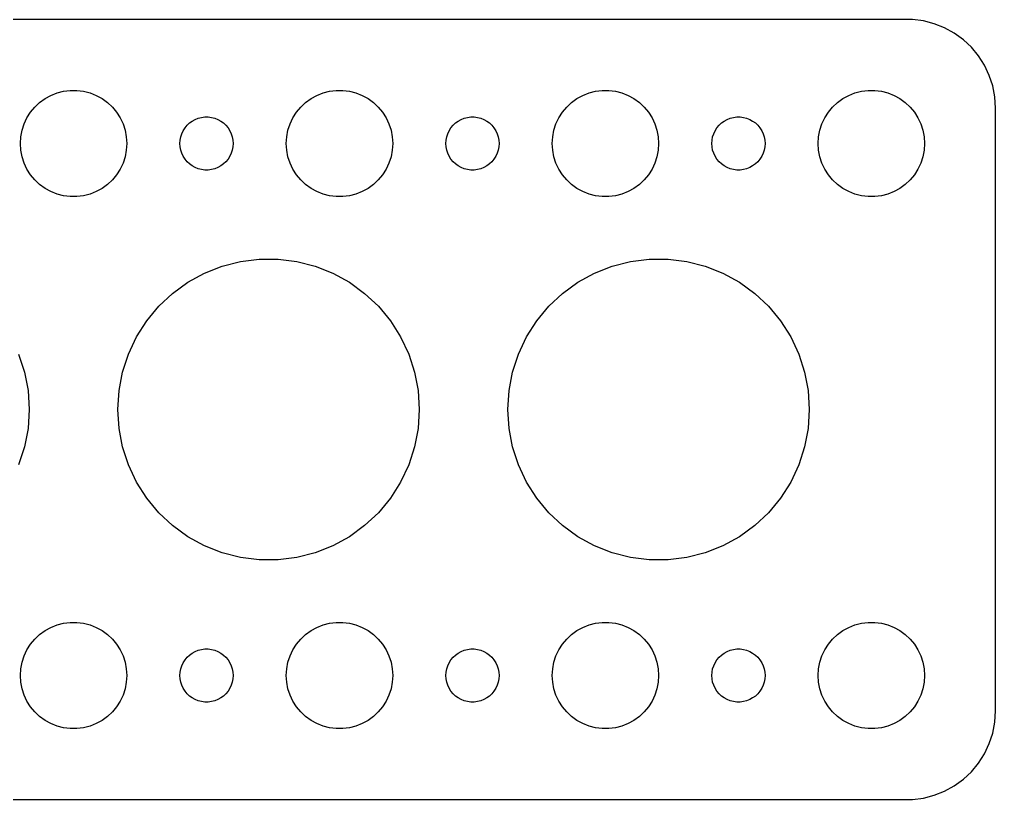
# Model space of a CAD drawing. Header units: metres. Extents: x -52 to 52, y 32 to 76.
# Drawn here: x -3 to 52, y 32 to 76 of the extents above; entities that cross this region are included whole.
import ezdxf

# ---------------------------------------------------------------- set-up
doc = ezdxf.new("R2010")
doc.units = ezdxf.units.M

msp = doc.modelspace()

# ---------------------------------------------------------------- linework, layer by layer
for p, q in [((47.3139, 75.9901), (-47.3139, 75.9901)), ((47.9369, 75.9114), (47.3139, 75.9901)), ((48.5451, 75.7553), (47.9369, 75.9114)), ((49.1289, 75.5241), (48.5451, 75.7553)), ((49.6791, 75.2216), (49.1289, 75.5241)), ((50.1871, 74.8526), (49.6791, 75.2216)), ((50.6448, 74.4227), (50.1871, 74.8526)), ((51.0451, 73.9389), (50.6448, 74.4227)), ((51.3815, 73.4088), (51.0451, 73.9389)), ((51.6489, 72.8406), (51.3815, 73.4088)), ((51.8429, 72.2434), (51.6489, 72.8406)), ((51.9606, 71.6267), (51.8429, 72.2434)), ((-1.60747, 71.533), (-1.27733, 71.7145)), ((-1.27733, 71.7145), (-0.92705, 71.8532)), ((-0.92705, 71.8532), (-0.56213, 71.9469)), ((-0.56213, 71.9469), (-0.18837, 71.9941)), ((-0.18837, 71.9941), (0.18837, 71.9941)), ((0.18837, 71.9941), (0.56213, 71.9469)), ((0.56213, 71.9469), (0.92705, 71.8532)), ((0.92705, 71.8532), (1.27733, 71.7145)), ((1.27733, 71.7145), (1.60747, 71.533)), ((13.3925, 71.533), (13.7227, 71.7145)), ((13.7227, 71.7145), (14.0729, 71.8532)), ((14.0729, 71.8532), (14.4379, 71.9469)), ((14.4379, 71.9469), (14.8116, 71.9941)), ((14.8116, 71.9941), (15.1884, 71.9941)), ((15.1884, 71.9941), (15.5621, 71.9469)), ((15.5621, 71.9469), (15.927, 71.8532)), ((15.927, 71.8532), (16.2773, 71.7145)), ((16.2773, 71.7145), (16.6075, 71.533)), ((28.3925, 71.533), (28.7227, 71.7145)), ((28.7227, 71.7145), (29.0729, 71.8532)), ((29.0729, 71.8532), (29.4379, 71.9469)), ((29.4379, 71.9469), (29.8116, 71.9941)), ((29.8116, 71.9941), (30.1884, 71.9941)), ((30.1884, 71.9941), (30.5621, 71.9469)), ((30.5621, 71.9469), (30.927, 71.8532)), ((30.927, 71.8532), (31.2773, 71.7145)), ((31.2773, 71.7145), (31.6075, 71.533)), ((43.3925, 71.533), (43.7227, 71.7145)), ((43.7227, 71.7145), (44.0729, 71.8532)), ((44.0729, 71.8532), (44.4379, 71.9469)), ((44.4379, 71.9469), (44.8116, 71.9941)), ((44.8116, 71.9941), (45.1884, 71.9941)), ((45.1884, 71.9941), (45.5621, 71.9469)), ((45.5621, 71.9469), (45.927, 71.8532)), ((45.927, 71.8532), (46.2773, 71.7145)), ((46.2773, 71.7145), (46.6075, 71.533)), ((52, 71), (51.9606, 71.6267)), ((-2.42705, 70.7634), (-2.1869, 71.0536)), ((-2.1869, 71.0536), (-1.91226, 71.3115)), ((-1.91226, 71.3115), (-1.60747, 71.533)), ((1.60747, 71.533), (1.91226, 71.3115)), ((1.91226, 71.3115), (2.1869, 71.0536)), ((2.1869, 71.0536), (2.42705, 70.7634)), ((12.5729, 70.7634), (12.8131, 71.0536)), ((12.8131, 71.0536), (13.0877, 71.3115)), ((13.0877, 71.3115), (13.3925, 71.533)), ((16.6075, 71.533), (16.9123, 71.3115)), ((16.9123, 71.3115), (17.1869, 71.0536)), ((17.1869, 71.0536), (17.427, 70.7634)), ((27.5729, 70.7634), (27.8131, 71.0536)), ((27.8131, 71.0536), (28.0877, 71.3115)), ((28.0877, 71.3115), (28.3925, 71.533)), ((31.6075, 71.533), (31.9123, 71.3115)), ((31.9123, 71.3115), (32.1869, 71.0536)), ((32.1869, 71.0536), (32.427, 70.7634)), ((42.5729, 70.7634), (42.8131, 71.0536)), ((42.8131, 71.0536), (43.0877, 71.3115)), ((43.0877, 71.3115), (43.3925, 71.533)), ((46.6075, 71.533), (46.9123, 71.3115)), ((46.9123, 71.3115), (47.1869, 71.0536)), ((47.1869, 71.0536), (47.427, 70.7634)), ((-2.62891, 70.4453), (-2.42705, 70.7634)), ((2.42705, 70.7634), (2.62891, 70.4453)), ((7.03647, 70.4266), (7.21892, 70.4734)), ((7.21892, 70.4734), (7.40581, 70.497)), ((7.40581, 70.497), (7.59418, 70.497)), ((7.59418, 70.497), (7.78107, 70.4734)), ((7.78107, 70.4734), (7.96352, 70.4266)), ((12.3711, 70.4453), (12.5729, 70.7634)), ((17.427, 70.7634), (17.6289, 70.4453)), ((22.0365, 70.4266), (22.2189, 70.4734)), ((22.2189, 70.4734), (22.4058, 70.497)), ((22.4058, 70.497), (22.5942, 70.497)), ((22.5942, 70.497), (22.7811, 70.4734)), ((22.7811, 70.4734), (22.9635, 70.4266)), ((27.3711, 70.4453), (27.5729, 70.7634)), ((32.427, 70.7634), (32.6289, 70.4453)), ((37.0365, 70.4266), (37.2189, 70.4734)), ((37.2189, 70.4734), (37.4058, 70.497)), ((37.4058, 70.497), (37.5942, 70.497)), ((37.5942, 70.497), (37.7811, 70.4734)), ((37.7811, 70.4734), (37.9635, 70.4266)), ((42.3711, 70.4453), (42.5729, 70.7634)), ((47.427, 70.7634), (47.6289, 70.4453)), ((52, 37), (52, 71)), ((-2.90575, 69.7461), (-2.78932, 70.1044)), ((-2.78932, 70.1044), (-2.62891, 70.4453)), ((2.62891, 70.4453), (2.78932, 70.1044)), ((2.78932, 70.1044), (2.90575, 69.7461)), ((6.28647, 69.8817), (6.40654, 70.0268)), ((6.40654, 70.0268), (6.54385, 70.1558)), ((6.54385, 70.1558), (6.69626, 70.2665)), ((6.69626, 70.2665), (6.86133, 70.3572)), ((6.86133, 70.3572), (7.03647, 70.4266)), ((7.96352, 70.4266), (8.13866, 70.3572)), ((8.13866, 70.3572), (8.30373, 70.2665)), ((8.30373, 70.2665), (8.45613, 70.1558)), ((8.45613, 70.1558), (8.59344, 70.0268)), ((8.59344, 70.0268), (8.71352, 69.8817)), ((12.0942, 69.7461), (12.2107, 70.1044)), ((12.2107, 70.1044), (12.3711, 70.4453)), ((17.6289, 70.4453), (17.7893, 70.1044)), ((17.7893, 70.1044), (17.9057, 69.7461)), ((21.2865, 69.8817), (21.4065, 70.0268)), ((21.4065, 70.0268), (21.5439, 70.1558)), ((21.5439, 70.1558), (21.6963, 70.2665)), ((21.6963, 70.2665), (21.8613, 70.3572)), ((21.8613, 70.3572), (22.0365, 70.4266)), ((22.9635, 70.4266), (23.1387, 70.3572)), ((23.1387, 70.3572), (23.3037, 70.2665)), ((23.3037, 70.2665), (23.4561, 70.1558)), ((23.4561, 70.1558), (23.5934, 70.0268)), ((23.5934, 70.0268), (23.7135, 69.8817)), ((27.0942, 69.7461), (27.2107, 70.1044)), ((27.2107, 70.1044), (27.3711, 70.4453)), ((32.6289, 70.4453), (32.7893, 70.1044)), ((32.7893, 70.1044), (32.9057, 69.7461)), ((36.2865, 69.8817), (36.4065, 70.0268)), ((36.4065, 70.0268), (36.5439, 70.1558)), ((36.5439, 70.1558), (36.6963, 70.2665)), ((36.6963, 70.2665), (36.8613, 70.3572)), ((36.8613, 70.3572), (37.0365, 70.4266)), ((37.9635, 70.4266), (38.1387, 70.3572)), ((38.1387, 70.3572), (38.3037, 70.2665)), ((38.3037, 70.2665), (38.4561, 70.1558)), ((38.4561, 70.1558), (38.5934, 70.0268)), ((38.5934, 70.0268), (38.7135, 69.8817)), ((42.0942, 69.7461), (42.2107, 70.1044)), ((42.2107, 70.1044), (42.3711, 70.4453)), ((47.6289, 70.4453), (47.7893, 70.1044)), ((47.7893, 70.1044), (47.9057, 69.7461)), ((-3, 69), (-2.97633, 69.376)), ((-2.97633, 69.376), (-2.90575, 69.7461)), ((2.90575, 69.7461), (2.97633, 69.376)), ((2.97633, 69.376), (3, 69)), ((6.01183, 69.188), (6.04712, 69.373)), ((6.04712, 69.373), (6.10533, 69.5522)), ((6.10533, 69.5522), (6.18553, 69.7226)), ((6.18553, 69.7226), (6.28647, 69.8817)), ((8.71352, 69.8817), (8.81445, 69.7226)), ((8.81445, 69.7226), (8.89465, 69.5522)), ((8.89465, 69.5522), (8.95287, 69.373)), ((8.95287, 69.373), (8.98816, 69.188)), ((12, 69), (12.0237, 69.376)), ((12.0237, 69.376), (12.0942, 69.7461)), ((17.9057, 69.7461), (17.9763, 69.376)), ((17.9763, 69.376), (18, 69)), ((21.0118, 69.188), (21.0471, 69.373)), ((21.0471, 69.373), (21.1053, 69.5522)), ((21.1053, 69.5522), (21.1855, 69.7226)), ((21.1855, 69.7226), (21.2865, 69.8817)), ((23.7135, 69.8817), (23.8145, 69.7226)), ((23.8145, 69.7226), (23.8947, 69.5522)), ((23.8947, 69.5522), (23.9529, 69.373)), ((23.9529, 69.373), (23.9882, 69.188)), ((27, 69), (27.0237, 69.376)), ((27.0237, 69.376), (27.0942, 69.7461)), ((32.9057, 69.7461), (32.9763, 69.376)), ((32.9763, 69.376), (33, 69)), ((36.0118, 69.188), (36.0471, 69.373)), ((36.0471, 69.373), (36.1053, 69.5522)), ((36.1053, 69.5522), (36.1855, 69.7226)), ((36.1855, 69.7226), (36.2865, 69.8817)), ((38.7135, 69.8817), (38.8145, 69.7226)), ((38.8145, 69.7226), (38.8947, 69.5522)), ((38.8947, 69.5522), (38.9529, 69.373)), ((38.9529, 69.373), (38.9882, 69.188)), ((42, 69), (42.0237, 69.376)), ((42.0237, 69.376), (42.0942, 69.7461)), ((47.9057, 69.7461), (47.9763, 69.376)), ((47.9763, 69.376), (48, 69)), ((-2.97633, 68.624), (-3, 69)), ((3, 69), (2.97633, 68.624)), ((6, 69), (6.01183, 69.188)), ((6.01183, 68.812), (6, 69)), ((6.04712, 68.627), (6.01183, 68.812)), ((8.98816, 68.812), (8.95287, 68.627)), ((8.98816, 69.188), (9, 69)), ((9, 69), (8.98816, 68.812)), ((12.0237, 68.624), (12, 69)), ((18, 69), (17.9763, 68.624)), ((21, 69), (21.0118, 69.188)), ((21.0118, 68.812), (21, 69)), ((21.0471, 68.627), (21.0118, 68.812)), ((23.9882, 68.812), (23.9529, 68.627)), ((23.9882, 69.188), (24, 69)), ((24, 69), (23.9882, 68.812)), ((27.0237, 68.624), (27, 69)), ((33, 69), (32.9763, 68.624)), ((36, 69), (36.0118, 69.188)), ((36.0118, 68.812), (36, 69)), ((36.0471, 68.627), (36.0118, 68.812)), ((38.9882, 68.812), (38.9529, 68.627)), ((38.9882, 69.188), (39, 69)), ((39, 69), (38.9882, 68.812)), ((42.0237, 68.624), (42, 69)), ((48, 69), (47.9763, 68.624)), ((-2.90575, 68.2539), (-2.97633, 68.624)), ((2.97633, 68.624), (2.90575, 68.2539)), ((6.10533, 68.4478), (6.04712, 68.627)), ((6.18553, 68.2774), (6.10533, 68.4478)), ((6.28647, 68.1183), (6.18553, 68.2774)), ((8.81445, 68.2774), (8.71352, 68.1183)), ((8.89465, 68.4478), (8.81445, 68.2774)), ((8.95287, 68.627), (8.89465, 68.4478)), ((12.0942, 68.2539), (12.0237, 68.624)), ((17.9763, 68.624), (17.9057, 68.2539)), ((21.1053, 68.4478), (21.0471, 68.627)), ((21.1855, 68.2774), (21.1053, 68.4478)), ((21.2865, 68.1183), (21.1855, 68.2774)), ((23.8145, 68.2774), (23.7135, 68.1183)), ((23.8947, 68.4478), (23.8145, 68.2774)), ((23.9529, 68.627), (23.8947, 68.4478)), ((27.0942, 68.2539), (27.0237, 68.624)), ((32.9763, 68.624), (32.9057, 68.2539)), ((36.1053, 68.4478), (36.0471, 68.627)), ((36.1855, 68.2774), (36.1053, 68.4478)), ((36.2865, 68.1183), (36.1855, 68.2774)), ((38.8145, 68.2774), (38.7135, 68.1183)), ((38.8947, 68.4478), (38.8145, 68.2774)), ((38.9529, 68.627), (38.8947, 68.4478)), ((42.0942, 68.2539), (42.0237, 68.624)), ((47.9763, 68.624), (47.9057, 68.2539)), ((-2.78932, 67.8956), (-2.90575, 68.2539)), ((-2.62891, 67.5547), (-2.78932, 67.8956)), ((2.78932, 67.8956), (2.62891, 67.5547)), ((2.90575, 68.2539), (2.78932, 67.8956)), ((6.40654, 67.9732), (6.28647, 68.1183)), ((6.54385, 67.8442), (6.40654, 67.9732)), ((6.69626, 67.7335), (6.54385, 67.8442)), ((6.86133, 67.6427), (6.69626, 67.7335)), ((8.30373, 67.7335), (8.13866, 67.6427)), ((8.45613, 67.8442), (8.30373, 67.7335)), ((8.59344, 67.9732), (8.45613, 67.8442)), ((8.71352, 68.1183), (8.59344, 67.9732)), ((12.2107, 67.8956), (12.0942, 68.2539)), ((12.3711, 67.5547), (12.2107, 67.8956)), ((17.7893, 67.8956), (17.6289, 67.5547)), ((17.9057, 68.2539), (17.7893, 67.8956)), ((21.4065, 67.9732), (21.2865, 68.1183)), ((21.5439, 67.8442), (21.4065, 67.9732)), ((21.6963, 67.7335), (21.5439, 67.8442)), ((21.8613, 67.6427), (21.6963, 67.7335)), ((23.3037, 67.7335), (23.1387, 67.6427)), ((23.4561, 67.8442), (23.3037, 67.7335)), ((23.5934, 67.9732), (23.4561, 67.8442)), ((23.7135, 68.1183), (23.5934, 67.9732)), ((27.2107, 67.8956), (27.0942, 68.2539)), ((27.3711, 67.5547), (27.2107, 67.8956)), ((32.7893, 67.8956), (32.6289, 67.5547)), ((32.9057, 68.2539), (32.7893, 67.8956)), ((36.4065, 67.9732), (36.2865, 68.1183)), ((36.5439, 67.8442), (36.4065, 67.9732)), ((36.6963, 67.7335), (36.5439, 67.8442)), ((36.8613, 67.6427), (36.6963, 67.7335)), ((38.3037, 67.7335), (38.1387, 67.6427)), ((38.4561, 67.8442), (38.3037, 67.7335)), ((38.5934, 67.9732), (38.4561, 67.8442)), ((38.7135, 68.1183), (38.5934, 67.9732)), ((42.2107, 67.8956), (42.0942, 68.2539)), ((42.3711, 67.5547), (42.2107, 67.8956)), ((47.7893, 67.8956), (47.6289, 67.5547)), ((47.9057, 68.2539), (47.7893, 67.8956)), ((-2.42705, 67.2366), (-2.62891, 67.5547)), ((-2.1869, 66.9464), (-2.42705, 67.2366)), ((2.42705, 67.2366), (2.1869, 66.9464)), ((2.62891, 67.5547), (2.42705, 67.2366)), ((7.03647, 67.5734), (6.86133, 67.6427)), ((7.21892, 67.5266), (7.03647, 67.5734)), ((7.40581, 67.5029), (7.21892, 67.5266)), ((7.59418, 67.5029), (7.40581, 67.5029)), ((7.78107, 67.5266), (7.59418, 67.5029)), ((7.96352, 67.5734), (7.78107, 67.5266)), ((8.13866, 67.6427), (7.96352, 67.5734)), ((12.5729, 67.2366), (12.3711, 67.5547)), ((12.8131, 66.9464), (12.5729, 67.2366)), ((17.427, 67.2366), (17.1869, 66.9464)), ((17.6289, 67.5547), (17.427, 67.2366)), ((22.0365, 67.5734), (21.8613, 67.6427)), ((22.2189, 67.5266), (22.0365, 67.5734)), ((22.4058, 67.5029), (22.2189, 67.5266)), ((22.5942, 67.5029), (22.4058, 67.5029)), ((22.7811, 67.5266), (22.5942, 67.5029)), ((22.9635, 67.5734), (22.7811, 67.5266)), ((23.1387, 67.6427), (22.9635, 67.5734)), ((27.5729, 67.2366), (27.3711, 67.5547)), ((27.8131, 66.9464), (27.5729, 67.2366)), ((32.427, 67.2366), (32.1869, 66.9464)), ((32.6289, 67.5547), (32.427, 67.2366)), ((37.0365, 67.5734), (36.8613, 67.6427)), ((37.2189, 67.5266), (37.0365, 67.5734)), ((37.4058, 67.5029), (37.2189, 67.5266)), ((37.5942, 67.5029), (37.4058, 67.5029)), ((37.7811, 67.5266), (37.5942, 67.5029)), ((37.9635, 67.5734), (37.7811, 67.5266)), ((38.1387, 67.6427), (37.9635, 67.5734)), ((42.5729, 67.2366), (42.3711, 67.5547)), ((42.8131, 66.9464), (42.5729, 67.2366)), ((47.427, 67.2366), (47.1869, 66.9464)), ((47.6289, 67.5547), (47.427, 67.2366)), ((-1.91226, 66.6884), (-2.1869, 66.9464)), ((-1.60747, 66.467), (-1.91226, 66.6884)), ((1.91226, 66.6884), (1.60747, 66.467)), ((2.1869, 66.9464), (1.91226, 66.6884)), ((13.0877, 66.6884), (12.8131, 66.9464)), ((13.3925, 66.467), (13.0877, 66.6884)), ((16.9123, 66.6884), (16.6075, 66.467)), ((17.1869, 66.9464), (16.9123, 66.6884)), ((28.0877, 66.6884), (27.8131, 66.9464)), ((28.3925, 66.467), (28.0877, 66.6884)), ((31.9123, 66.6884), (31.6075, 66.467)), ((32.1869, 66.9464), (31.9123, 66.6884)), ((43.0877, 66.6884), (42.8131, 66.9464)), ((43.3925, 66.467), (43.0877, 66.6884)), ((46.9123, 66.6884), (46.6075, 66.467)), ((47.1869, 66.9464), (46.9123, 66.6884)), ((-1.27733, 66.2855), (-1.60747, 66.467)), ((-0.92705, 66.1468), (-1.27733, 66.2855)), ((-0.56213, 66.0531), (-0.92705, 66.1468)), ((0.92705, 66.1468), (0.56213, 66.0531)), ((1.27733, 66.2855), (0.92705, 66.1468)), ((1.60747, 66.467), (1.27733, 66.2855)), ((13.7227, 66.2855), (13.3925, 66.467)), ((14.0729, 66.1468), (13.7227, 66.2855)), ((14.4379, 66.0531), (14.0729, 66.1468)), ((15.927, 66.1468), (15.5621, 66.0531)), ((16.2773, 66.2855), (15.927, 66.1468)), ((16.6075, 66.467), (16.2773, 66.2855)), ((28.7227, 66.2855), (28.3925, 66.467)), ((29.0729, 66.1468), (28.7227, 66.2855)), ((29.4379, 66.0531), (29.0729, 66.1468)), ((30.927, 66.1468), (30.5621, 66.0531)), ((31.2773, 66.2855), (30.927, 66.1468)), ((31.6075, 66.467), (31.2773, 66.2855)), ((43.7227, 66.2855), (43.3925, 66.467)), ((44.0729, 66.1468), (43.7227, 66.2855)), ((44.4379, 66.0531), (44.0729, 66.1468)), ((45.927, 66.1468), (45.5621, 66.0531)), ((46.2773, 66.2855), (45.927, 66.1468)), ((46.6075, 66.467), (46.2773, 66.2855)), ((-0.18837, 66.0059), (-0.56213, 66.0531)), ((0.18837, 66.0059), (-0.18837, 66.0059)), ((0.56213, 66.0531), (0.18837, 66.0059)), ((14.8116, 66.0059), (14.4379, 66.0531)), ((15.1884, 66.0059), (14.8116, 66.0059)), ((15.5621, 66.0531), (15.1884, 66.0059)), ((29.8116, 66.0059), (29.4379, 66.0531)), ((30.1884, 66.0059), (29.8116, 66.0059)), ((30.5621, 66.0531), (30.1884, 66.0059)), ((44.8116, 66.0059), (44.4379, 66.0531)), ((45.1884, 66.0059), (44.8116, 66.0059)), ((45.5621, 66.0531), (45.1884, 66.0059)), ((8.37335, 62.084), (9.40726, 62.3494)), ((9.40726, 62.3494), (10.4663, 62.4832)), ((10.4663, 62.4832), (11.5337, 62.4832)), ((11.5337, 62.4832), (12.5927, 62.3494)), ((12.5927, 62.3494), (13.6266, 62.084)), ((30.3734, 62.084), (31.4073, 62.3494)), ((31.4073, 62.3494), (32.4663, 62.4832)), ((32.4663, 62.4832), (33.5337, 62.4832)), ((33.5337, 62.4832), (34.5927, 62.3494)), ((34.5927, 62.3494), (35.6266, 62.084)), ((6.44547, 61.1768), (7.38087, 61.691)), ((7.38087, 61.691), (8.37335, 62.084)), ((13.6266, 62.084), (14.6191, 61.691)), ((14.6191, 61.691), (15.5545, 61.1768)), ((28.4455, 61.1768), (29.3809, 61.691)), ((29.3809, 61.691), (30.3734, 62.084)), ((35.6266, 62.084), (36.6191, 61.691)), ((36.6191, 61.691), (37.5545, 61.1768)), ((5.58189, 60.5494), (6.44547, 61.1768)), ((15.5545, 61.1768), (16.4181, 60.5494)), ((27.5819, 60.5494), (28.4455, 61.1768)), ((37.5545, 61.1768), (38.4181, 60.5494)), ((4.80376, 59.8186), (5.58189, 60.5494)), ((16.4181, 60.5494), (17.1962, 59.8186)), ((26.8038, 59.8186), (27.5819, 60.5494)), ((38.4181, 60.5494), (39.1962, 59.8186)), ((4.12335, 58.9962), (4.80376, 59.8186)), ((17.1962, 59.8186), (17.8766, 58.9962)), ((26.1234, 58.9962), (26.8038, 59.8186)), ((39.1962, 59.8186), (39.8766, 58.9962)), ((3.55139, 58.0949), (4.12335, 58.9962)), ((17.8766, 58.9962), (18.4486, 58.0949)), ((25.5514, 58.0949), (26.1234, 58.9962)), ((39.8766, 58.9962), (40.4486, 58.0949)), ((3.09689, 57.129), (3.55139, 58.0949)), ((18.4486, 58.0949), (18.9031, 57.129)), ((25.0969, 57.129), (25.5514, 58.0949)), ((40.4486, 58.0949), (40.9031, 57.129)), ((-3.09689, 57.129), (-2.76703, 56.1139)), ((2.76703, 56.1139), (3.09689, 57.129)), ((18.9031, 57.129), (19.233, 56.1139)), ((24.767, 56.1139), (25.0969, 57.129)), ((40.9031, 57.129), (41.233, 56.1139)), ((-2.76703, 56.1139), (-2.56702, 55.0653)), ((2.56702, 55.0653), (2.76703, 56.1139)), ((19.233, 56.1139), (19.433, 55.0653)), ((24.567, 55.0653), (24.767, 56.1139)), ((41.233, 56.1139), (41.433, 55.0653)), ((-2.56702, 55.0653), (-2.5, 54)), ((2.5, 54), (2.56702, 55.0653)), ((19.433, 55.0653), (19.5, 54)), ((24.5, 54), (24.567, 55.0653)), ((41.433, 55.0653), (41.5, 54)), ((-2.5, 54), (-2.56702, 52.9347)), ((2.56702, 52.9347), (2.5, 54)), ((19.5, 54), (19.433, 52.9347)), ((24.567, 52.9347), (24.5, 54)), ((41.5, 54), (41.433, 52.9347)), ((-2.56702, 52.9347), (-2.76703, 51.8861)), ((2.76703, 51.8861), (2.56702, 52.9347)), ((19.433, 52.9347), (19.233, 51.8861)), ((24.767, 51.8861), (24.567, 52.9347)), ((41.433, 52.9347), (41.233, 51.8861)), ((-2.76703, 51.8861), (-3.09689, 50.871)), ((3.09689, 50.871), (2.76703, 51.8861)), ((19.233, 51.8861), (18.9031, 50.871)), ((25.0969, 50.871), (24.767, 51.8861)), ((41.233, 51.8861), (40.9031, 50.871)), ((3.55139, 49.9051), (3.09689, 50.871)), ((18.9031, 50.871), (18.4486, 49.9051)), ((25.5514, 49.9051), (25.0969, 50.871)), ((40.9031, 50.871), (40.4486, 49.9051)), ((4.12335, 49.0038), (3.55139, 49.9051)), ((18.4486, 49.9051), (17.8766, 49.0038)), ((26.1234, 49.0038), (25.5514, 49.9051)), ((40.4486, 49.9051), (39.8766, 49.0038)), ((4.80376, 48.1814), (4.12335, 49.0038)), ((17.8766, 49.0038), (17.1962, 48.1814)), ((26.8038, 48.1814), (26.1234, 49.0038)), ((39.8766, 49.0038), (39.1962, 48.1814)), ((5.58189, 47.4506), (4.80376, 48.1814)), ((17.1962, 48.1814), (16.4181, 47.4506)), ((27.5819, 47.4506), (26.8038, 48.1814)), ((39.1962, 48.1814), (38.4181, 47.4506)), ((6.44547, 46.8232), (5.58189, 47.4506)), ((16.4181, 47.4506), (15.5545, 46.8232)), ((28.4455, 46.8232), (27.5819, 47.4506)), ((38.4181, 47.4506), (37.5545, 46.8232)), ((7.38087, 46.309), (6.44547, 46.8232)), ((15.5545, 46.8232), (14.6191, 46.309)), ((29.3809, 46.309), (28.4455, 46.8232)), ((37.5545, 46.8232), (36.6191, 46.309)), ((8.37335, 45.916), (7.38087, 46.309)), ((14.6191, 46.309), (13.6266, 45.916)), ((30.3734, 45.916), (29.3809, 46.309)), ((36.6191, 46.309), (35.6266, 45.916)), ((9.40726, 45.6506), (8.37335, 45.916)), ((13.6266, 45.916), (12.5927, 45.6506)), ((31.4073, 45.6506), (30.3734, 45.916)), ((35.6266, 45.916), (34.5927, 45.6506)), ((10.4663, 45.5168), (9.40726, 45.6506)), ((11.5337, 45.5168), (10.4663, 45.5168)), ((12.5927, 45.6506), (11.5337, 45.5168)), ((32.4663, 45.5168), (31.4073, 45.6506)), ((33.5337, 45.5168), (32.4663, 45.5168)), ((34.5927, 45.6506), (33.5337, 45.5168)), ((-1.27733, 41.7145), (-0.92705, 41.8532)), ((-0.92705, 41.8532), (-0.56213, 41.9469)), ((-0.56213, 41.9469), (-0.18837, 41.9941)), ((-0.18837, 41.9941), (0.18837, 41.9941)), ((0.18837, 41.9941), (0.56213, 41.9469)), ((0.56213, 41.9469), (0.92705, 41.8532)), ((0.92705, 41.8532), (1.27733, 41.7145)), ((13.7227, 41.7145), (14.0729, 41.8532)), ((14.0729, 41.8532), (14.4379, 41.9469)), ((14.4379, 41.9469), (14.8116, 41.9941)), ((14.8116, 41.9941), (15.1884, 41.9941)), ((15.1884, 41.9941), (15.5621, 41.9469)), ((15.5621, 41.9469), (15.927, 41.8532)), ((15.927, 41.8532), (16.2773, 41.7145)), ((28.7227, 41.7145), (29.0729, 41.8532)), ((29.0729, 41.8532), (29.4379, 41.9469)), ((29.4379, 41.9469), (29.8116, 41.9941)), ((29.8116, 41.9941), (30.1884, 41.9941)), ((30.1884, 41.9941), (30.5621, 41.9469)), ((30.5621, 41.9469), (30.927, 41.8532)), ((30.927, 41.8532), (31.2773, 41.7145)), ((43.7227, 41.7145), (44.0729, 41.8532)), ((44.0729, 41.8532), (44.4379, 41.9469)), ((44.4379, 41.9469), (44.8116, 41.9941)), ((44.8116, 41.9941), (45.1884, 41.9941)), ((45.1884, 41.9941), (45.5621, 41.9469)), ((45.5621, 41.9469), (45.927, 41.8532)), ((45.927, 41.8532), (46.2773, 41.7145)), ((-2.1869, 41.0536), (-1.91226, 41.3116)), ((-1.91226, 41.3116), (-1.60747, 41.533)), ((-1.60747, 41.533), (-1.27733, 41.7145)), ((1.27733, 41.7145), (1.60747, 41.533)), ((1.60747, 41.533), (1.91226, 41.3116)), ((1.91226, 41.3116), (2.1869, 41.0536)), ((12.8131, 41.0536), (13.0877, 41.3116)), ((13.0877, 41.3116), (13.3925, 41.533)), ((13.3925, 41.533), (13.7227, 41.7145)), ((16.2773, 41.7145), (16.6075, 41.533)), ((16.6075, 41.533), (16.9123, 41.3116)), ((16.9123, 41.3116), (17.1869, 41.0536)), ((27.8131, 41.0536), (28.0877, 41.3116)), ((28.0877, 41.3116), (28.3925, 41.533)), ((28.3925, 41.533), (28.7227, 41.7145)), ((31.2773, 41.7145), (31.6075, 41.533)), ((31.6075, 41.533), (31.9123, 41.3116)), ((31.9123, 41.3116), (32.1869, 41.0536)), ((42.8131, 41.0536), (43.0877, 41.3116)), ((43.0877, 41.3116), (43.3925, 41.533)), ((43.3925, 41.533), (43.7227, 41.7145)), ((46.2773, 41.7145), (46.6075, 41.533)), ((46.6075, 41.533), (46.9123, 41.3116)), ((46.9123, 41.3116), (47.1869, 41.0536)), ((-2.62891, 40.4453), (-2.42705, 40.7634)), ((-2.42705, 40.7634), (-2.1869, 41.0536)), ((2.1869, 41.0536), (2.42705, 40.7634)), ((2.42705, 40.7634), (2.62891, 40.4453)), ((12.3711, 40.4453), (12.5729, 40.7634)), ((12.5729, 40.7634), (12.8131, 41.0536)), ((17.1869, 41.0536), (17.427, 40.7634)), ((17.427, 40.7634), (17.6289, 40.4453)), ((27.3711, 40.4453), (27.5729, 40.7634)), ((27.5729, 40.7634), (27.8131, 41.0536)), ((32.1869, 41.0536), (32.427, 40.7634)), ((32.427, 40.7634), (32.6289, 40.4453)), ((42.3711, 40.4453), (42.5729, 40.7634)), ((42.5729, 40.7634), (42.8131, 41.0536)), ((47.1869, 41.0536), (47.427, 40.7634)), ((47.427, 40.7634), (47.6289, 40.4453)), ((-2.78932, 40.1044), (-2.62891, 40.4453)), ((2.62891, 40.4453), (2.78932, 40.1044)), ((6.54385, 40.1558), (6.69626, 40.2665)), ((6.69626, 40.2665), (6.86133, 40.3573)), ((6.86133, 40.3573), (7.03647, 40.4266)), ((7.03647, 40.4266), (7.21892, 40.4734)), ((7.21892, 40.4734), (7.40581, 40.4971)), ((7.40581, 40.4971), (7.59418, 40.4971)), ((7.59418, 40.4971), (7.78107, 40.4734)), ((7.78107, 40.4734), (7.96352, 40.4266)), ((7.96352, 40.4266), (8.13866, 40.3573)), ((8.13866, 40.3573), (8.30373, 40.2665)), ((8.30373, 40.2665), (8.45613, 40.1558)), ((12.2107, 40.1044), (12.3711, 40.4453)), ((17.6289, 40.4453), (17.7893, 40.1044)), ((21.5439, 40.1558), (21.6963, 40.2665)), ((21.6963, 40.2665), (21.8613, 40.3573)), ((21.8613, 40.3573), (22.0365, 40.4266)), ((22.0365, 40.4266), (22.2189, 40.4734)), ((22.2189, 40.4734), (22.4058, 40.4971)), ((22.4058, 40.4971), (22.5942, 40.4971)), ((22.5942, 40.4971), (22.7811, 40.4734)), ((22.7811, 40.4734), (22.9635, 40.4266)), ((22.9635, 40.4266), (23.1387, 40.3573)), ((23.1387, 40.3573), (23.3037, 40.2665)), ((23.3037, 40.2665), (23.4561, 40.1558)), ((27.2107, 40.1044), (27.3711, 40.4453)), ((32.6289, 40.4453), (32.7893, 40.1044)), ((36.5439, 40.1558), (36.6963, 40.2665)), ((36.6963, 40.2665), (36.8613, 40.3573)), ((36.8613, 40.3573), (37.0365, 40.4266)), ((37.0365, 40.4266), (37.2189, 40.4734)), ((37.2189, 40.4734), (37.4058, 40.4971)), ((37.4058, 40.4971), (37.5942, 40.4971)), ((37.5942, 40.4971), (37.7811, 40.4734)), ((37.7811, 40.4734), (37.9635, 40.4266)), ((37.9635, 40.4266), (38.1387, 40.3573)), ((38.1387, 40.3573), (38.3037, 40.2665)), ((38.3037, 40.2665), (38.4561, 40.1558)), ((42.2107, 40.1044), (42.3711, 40.4453)), ((47.6289, 40.4453), (47.7893, 40.1044)), ((-2.97633, 39.376), (-2.90575, 39.7461)), ((-2.90575, 39.7461), (-2.78932, 40.1044)), ((2.78932, 40.1044), (2.90575, 39.7461)), ((2.90575, 39.7461), (2.97633, 39.376)), ((6.10533, 39.5522), (6.18553, 39.7226)), ((6.18553, 39.7226), (6.28647, 39.8817)), ((6.28647, 39.8817), (6.40654, 40.0268)), ((6.40654, 40.0268), (6.54385, 40.1558)), ((8.45613, 40.1558), (8.59344, 40.0268)), ((8.59344, 40.0268), (8.71352, 39.8817)), ((8.71352, 39.8817), (8.81445, 39.7226)), ((8.81445, 39.7226), (8.89465, 39.5522)), ((12.0237, 39.376), (12.0942, 39.7461)), ((12.0942, 39.7461), (12.2107, 40.1044)), ((17.7893, 40.1044), (17.9057, 39.7461)), ((17.9057, 39.7461), (17.9763, 39.376)), ((21.1053, 39.5522), (21.1855, 39.7226)), ((21.1855, 39.7226), (21.2865, 39.8817)), ((21.2865, 39.8817), (21.4065, 40.0268)), ((21.4065, 40.0268), (21.5439, 40.1558)), ((23.4561, 40.1558), (23.5934, 40.0268)), ((23.5934, 40.0268), (23.7135, 39.8817)), ((23.7135, 39.8817), (23.8145, 39.7226)), ((23.8145, 39.7226), (23.8947, 39.5522)), ((27.0237, 39.376), (27.0942, 39.7461)), ((27.0942, 39.7461), (27.2107, 40.1044)), ((32.7893, 40.1044), (32.9057, 39.7461)), ((32.9057, 39.7461), (32.9763, 39.376)), ((36.1053, 39.5522), (36.1855, 39.7226)), ((36.1855, 39.7226), (36.2865, 39.8817)), ((36.2865, 39.8817), (36.4065, 40.0268)), ((36.4065, 40.0268), (36.5439, 40.1558)), ((38.4561, 40.1558), (38.5934, 40.0268)), ((38.5934, 40.0268), (38.7135, 39.8817)), ((38.7135, 39.8817), (38.8145, 39.7226)), ((38.8145, 39.7226), (38.8947, 39.5522)), ((42.0237, 39.376), (42.0942, 39.7461)), ((42.0942, 39.7461), (42.2107, 40.1044)), ((47.7893, 40.1044), (47.9057, 39.7461)), ((47.9057, 39.7461), (47.9763, 39.376)), ((-3, 39), (-2.97633, 39.376)), ((2.97633, 39.376), (3, 39)), ((6, 39), (6.01183, 39.188)), ((6.01183, 39.188), (6.04712, 39.373)), ((6.04712, 39.373), (6.10533, 39.5522)), ((8.89465, 39.5522), (8.95287, 39.373)), ((8.95287, 39.373), (8.98816, 39.188)), ((8.98816, 39.188), (9, 39)), ((12, 39), (12.0237, 39.376)), ((17.9763, 39.376), (18, 39)), ((21, 39), (21.0118, 39.188)), ((21.0118, 39.188), (21.0471, 39.373)), ((21.0471, 39.373), (21.1053, 39.5522)), ((23.8947, 39.5522), (23.9529, 39.373)), ((23.9529, 39.373), (23.9882, 39.188)), ((23.9882, 39.188), (24, 39)), ((27, 39), (27.0237, 39.376)), ((32.9763, 39.376), (33, 39)), ((36, 39), (36.0118, 39.188)), ((36.0118, 39.188), (36.0471, 39.373)), ((36.0471, 39.373), (36.1053, 39.5522)), ((38.8947, 39.5522), (38.9529, 39.373)), ((38.9529, 39.373), (38.9882, 39.188)), ((38.9882, 39.188), (39, 39)), ((42, 39), (42.0237, 39.376)), ((47.9763, 39.376), (48, 39)), ((-2.97633, 38.624), (-3, 39)), ((-2.90575, 38.2539), (-2.97633, 38.624)), ((2.97633, 38.624), (2.90575, 38.2539)), ((3, 39), (2.97633, 38.624)), ((6.01183, 38.812), (6, 39)), ((6.04712, 38.627), (6.01183, 38.812)), ((6.10533, 38.4478), (6.04712, 38.627)), ((8.95287, 38.627), (8.89465, 38.4478)), ((8.98816, 38.812), (8.95287, 38.627)), ((9, 39), (8.98816, 38.812)), ((12.0237, 38.624), (12, 39)), ((12.0942, 38.2539), (12.0237, 38.624)), ((17.9763, 38.624), (17.9057, 38.2539)), ((18, 39), (17.9763, 38.624)), ((21.0118, 38.812), (21, 39)), ((21.0471, 38.627), (21.0118, 38.812)), ((21.1053, 38.4478), (21.0471, 38.627)), ((23.9529, 38.627), (23.8947, 38.4478)), ((23.9882, 38.812), (23.9529, 38.627)), ((24, 39), (23.9882, 38.812)), ((27.0237, 38.624), (27, 39)), ((27.0942, 38.2539), (27.0237, 38.624)), ((32.9763, 38.624), (32.9057, 38.2539)), ((33, 39), (32.9763, 38.624)), ((36.0118, 38.812), (36, 39)), ((36.0471, 38.627), (36.0118, 38.812)), ((36.1053, 38.4478), (36.0471, 38.627)), ((38.9529, 38.627), (38.8947, 38.4478)), ((38.9882, 38.812), (38.9529, 38.627)), ((39, 39), (38.9882, 38.812)), ((42.0237, 38.624), (42, 39)), ((42.0942, 38.2539), (42.0237, 38.624)), ((47.9763, 38.624), (47.9057, 38.2539)), ((48, 39), (47.9763, 38.624)), ((-2.78932, 37.8956), (-2.90575, 38.2539)), ((2.90575, 38.2539), (2.78932, 37.8956)), ((6.18553, 38.2774), (6.10533, 38.4478)), ((6.28647, 38.1183), (6.18553, 38.2774)), ((6.40654, 37.9732), (6.28647, 38.1183)), ((8.71352, 38.1183), (8.59344, 37.9732)), ((8.81445, 38.2774), (8.71352, 38.1183)), ((8.89465, 38.4478), (8.81445, 38.2774)), ((12.2107, 37.8956), (12.0942, 38.2539)), ((17.9057, 38.2539), (17.7893, 37.8956)), ((21.1855, 38.2774), (21.1053, 38.4478)), ((21.2865, 38.1183), (21.1855, 38.2774)), ((21.4065, 37.9732), (21.2865, 38.1183)), ((23.7135, 38.1183), (23.5934, 37.9732)), ((23.8145, 38.2774), (23.7135, 38.1183)), ((23.8947, 38.4478), (23.8145, 38.2774)), ((27.2107, 37.8956), (27.0942, 38.2539)), ((32.9057, 38.2539), (32.7893, 37.8956)), ((36.1855, 38.2774), (36.1053, 38.4478)), ((36.2865, 38.1183), (36.1855, 38.2774)), ((36.4065, 37.9732), (36.2865, 38.1183)), ((38.7135, 38.1183), (38.5934, 37.9732)), ((38.8145, 38.2774), (38.7135, 38.1183)), ((38.8947, 38.4478), (38.8145, 38.2774)), ((42.2107, 37.8956), (42.0942, 38.2539)), ((47.9057, 38.2539), (47.7893, 37.8956)), ((-2.62891, 37.5547), (-2.78932, 37.8956)), ((-2.42705, 37.2366), (-2.62891, 37.5547)), ((2.62891, 37.5547), (2.42705, 37.2366)), ((2.78932, 37.8956), (2.62891, 37.5547)), ((6.54385, 37.8442), (6.40654, 37.9732)), ((6.69626, 37.7335), (6.54385, 37.8442)), ((6.86133, 37.6428), (6.69626, 37.7335)), ((7.03647, 37.5734), (6.86133, 37.6428)), ((7.21892, 37.5266), (7.03647, 37.5734)), ((7.40581, 37.503), (7.21892, 37.5266)), ((7.59418, 37.503), (7.40581, 37.503)), ((7.78107, 37.5266), (7.59418, 37.503)), ((7.96352, 37.5734), (7.78107, 37.5266)), ((8.13866, 37.6428), (7.96352, 37.5734)), ((8.30373, 37.7335), (8.13866, 37.6428)), ((8.45613, 37.8442), (8.30373, 37.7335)), ((8.59344, 37.9732), (8.45613, 37.8442)), ((12.3711, 37.5547), (12.2107, 37.8956)), ((12.5729, 37.2366), (12.3711, 37.5547)), ((17.6289, 37.5547), (17.427, 37.2366)), ((17.7893, 37.8956), (17.6289, 37.5547)), ((21.5439, 37.8442), (21.4065, 37.9732)), ((21.6963, 37.7335), (21.5439, 37.8442)), ((21.8613, 37.6428), (21.6963, 37.7335)), ((22.0365, 37.5734), (21.8613, 37.6428)), ((22.2189, 37.5266), (22.0365, 37.5734)), ((22.4058, 37.503), (22.2189, 37.5266)), ((22.5942, 37.503), (22.4058, 37.503)), ((22.7811, 37.5266), (22.5942, 37.503)), ((22.9635, 37.5734), (22.7811, 37.5266)), ((23.1387, 37.6428), (22.9635, 37.5734)), ((23.3037, 37.7335), (23.1387, 37.6428)), ((23.4561, 37.8442), (23.3037, 37.7335)), ((23.5934, 37.9732), (23.4561, 37.8442)), ((27.3711, 37.5547), (27.2107, 37.8956)), ((27.5729, 37.2366), (27.3711, 37.5547)), ((32.6289, 37.5547), (32.427, 37.2366)), ((32.7893, 37.8956), (32.6289, 37.5547)), ((36.5439, 37.8442), (36.4065, 37.9732)), ((36.6963, 37.7335), (36.5439, 37.8442)), ((36.8613, 37.6428), (36.6963, 37.7335)), ((37.0365, 37.5734), (36.8613, 37.6428)), ((37.2189, 37.5266), (37.0365, 37.5734)), ((37.4058, 37.503), (37.2189, 37.5266)), ((37.5942, 37.503), (37.4058, 37.503)), ((37.7811, 37.5266), (37.5942, 37.503)), ((37.9635, 37.5734), (37.7811, 37.5266)), ((38.1387, 37.6428), (37.9635, 37.5734)), ((38.3037, 37.7335), (38.1387, 37.6428)), ((38.4561, 37.8442), (38.3037, 37.7335)), ((38.5934, 37.9732), (38.4561, 37.8442)), ((42.3711, 37.5547), (42.2107, 37.8956)), ((42.5729, 37.2366), (42.3711, 37.5547)), ((47.6289, 37.5547), (47.427, 37.2366)), ((47.7893, 37.8956), (47.6289, 37.5547)), ((-2.1869, 36.9464), (-2.42705, 37.2366)), ((-1.91226, 36.6885), (-2.1869, 36.9464)), ((2.1869, 36.9464), (1.91226, 36.6885)), ((2.42705, 37.2366), (2.1869, 36.9464)), ((12.8131, 36.9464), (12.5729, 37.2366)), ((13.0877, 36.6885), (12.8131, 36.9464)), ((17.1869, 36.9464), (16.9123, 36.6885)), ((17.427, 37.2366), (17.1869, 36.9464)), ((27.8131, 36.9464), (27.5729, 37.2366)), ((28.0877, 36.6885), (27.8131, 36.9464)), ((32.1869, 36.9464), (31.9123, 36.6885)), ((32.427, 37.2366), (32.1869, 36.9464)), ((42.8131, 36.9464), (42.5729, 37.2366)), ((43.0877, 36.6885), (42.8131, 36.9464)), ((47.1869, 36.9464), (46.9123, 36.6885)), ((47.427, 37.2366), (47.1869, 36.9464)), ((51.9606, 36.3733), (52, 37)), ((-1.60747, 36.467), (-1.91226, 36.6885)), ((-1.27733, 36.2855), (-1.60747, 36.467)), ((1.60747, 36.467), (1.27733, 36.2855)), ((1.91226, 36.6885), (1.60747, 36.467)), ((13.3925, 36.467), (13.0877, 36.6885)), ((13.7227, 36.2855), (13.3925, 36.467)), ((16.6075, 36.467), (16.2773, 36.2855)), ((16.9123, 36.6885), (16.6075, 36.467)), ((28.3925, 36.467), (28.0877, 36.6885)), ((28.7227, 36.2855), (28.3925, 36.467)), ((31.6075, 36.467), (31.2773, 36.2855)), ((31.9123, 36.6885), (31.6075, 36.467)), ((43.3925, 36.467), (43.0877, 36.6885)), ((43.7227, 36.2855), (43.3925, 36.467)), ((46.6075, 36.467), (46.2773, 36.2855)), ((46.9123, 36.6885), (46.6075, 36.467)), ((51.8429, 35.7566), (51.9606, 36.3733)), ((-0.92705, 36.1468), (-1.27733, 36.2855)), ((-0.56213, 36.0531), (-0.92705, 36.1468)), ((-0.18837, 36.0059), (-0.56213, 36.0531)), ((0.18837, 36.0059), (-0.18837, 36.0059)), ((0.56213, 36.0531), (0.18837, 36.0059)), ((0.92705, 36.1468), (0.56213, 36.0531)), ((1.27733, 36.2855), (0.92705, 36.1468)), ((14.0729, 36.1468), (13.7227, 36.2855)), ((14.4379, 36.0531), (14.0729, 36.1468)), ((14.8116, 36.0059), (14.4379, 36.0531)), ((15.1884, 36.0059), (14.8116, 36.0059)), ((15.5621, 36.0531), (15.1884, 36.0059)), ((15.927, 36.1468), (15.5621, 36.0531)), ((16.2773, 36.2855), (15.927, 36.1468)), ((29.0729, 36.1468), (28.7227, 36.2855)), ((29.4379, 36.0531), (29.0729, 36.1468)), ((29.8116, 36.0059), (29.4379, 36.0531)), ((30.1884, 36.0059), (29.8116, 36.0059)), ((30.5621, 36.0531), (30.1884, 36.0059)), ((30.927, 36.1468), (30.5621, 36.0531)), ((31.2773, 36.2855), (30.927, 36.1468)), ((44.0729, 36.1468), (43.7227, 36.2855)), ((44.4379, 36.0531), (44.0729, 36.1468)), ((44.8116, 36.0059), (44.4379, 36.0531)), ((45.1884, 36.0059), (44.8116, 36.0059)), ((45.5621, 36.0531), (45.1884, 36.0059)), ((45.927, 36.1468), (45.5621, 36.0531)), ((46.2773, 36.2855), (45.927, 36.1468)), ((51.6489, 35.1594), (51.8429, 35.7566)), ((51.3815, 34.5912), (51.6489, 35.1594)), ((51.0451, 34.0611), (51.3815, 34.5912)), ((50.6448, 33.5773), (51.0451, 34.0611)), ((49.6791, 32.7784), (50.1871, 33.1474)), ((50.1871, 33.1474), (50.6448, 33.5773)), ((49.1289, 32.4759), (49.6791, 32.7784)), ((-47.3139, 32.0099), (47.3139, 32.0099)), ((47.3139, 32.0099), (47.9369, 32.0886)), ((47.9369, 32.0886), (48.5451, 32.2447)), ((48.5451, 32.2447), (49.1289, 32.4759))]:
    msp.add_line(p, q)

doc.saveas('drawing.dxf')
